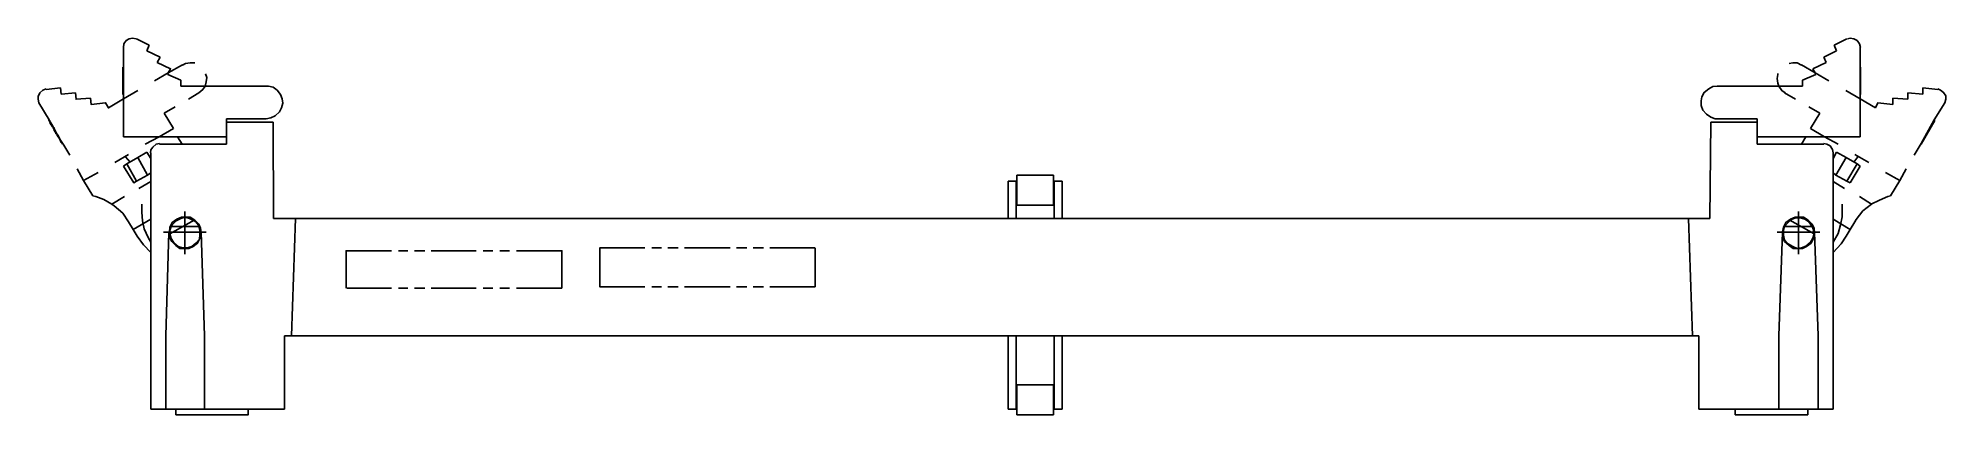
# Model space of a CAD drawing. Extents: x 20 to 125, y 161 to 182.
import ezdxf

# ---------------------------------------------------------------- set-up
doc = ezdxf.new("R2010")
doc.units = 0
doc.layers.add('Layer_1', color=7, linetype='CONTINUOUS')

msp = doc.modelspace()

# ---------------------------------------------------------------- linework, layer by layer
at = {"layer": 'Layer_1', "color": 7}
for points in [[(24.625224, 180.35719), (24.625224, 181.43591)], [(25.324245, 181.91181), (25.133604, 181.94351), (24.942964, 181.91181), (24.784094, 181.81661), (24.657003, 181.62625), (24.625253, 181.43589)], [(26.055029, 181.56281), (25.356016, 181.91181)], [(25.927937, 181.24555), (26.055029, 181.56281)], [(26.658729, 180.89655), (25.927937, 181.24555)], [(118.48395, 180.89655), (119.18297, 181.24555)], [(119.05587, 181.56281), (119.75489, 181.91181)], [(119.05587, 181.56281), (119.18297, 181.24555)], [(120.51746, 181.43591), (120.45386, 181.62627), (120.32677, 181.81663), (120.13613, 181.91183), (119.94549, 181.94353), (119.78662, 181.91183)], [(120.48568, 180.35719), (120.48568, 181.43591)], [(24.593453, 180.35719), (24.625203, 180.35719)], [(24.593453, 180.32546), (24.593453, 180.35716)], [(24.593453, 180.32546), (24.593453, 180.29376)], [(24.593453, 180.32546), (24.625203, 180.32546)], [(24.593453, 180.26201), (24.593453, 180.29371)], [(24.593453, 180.16683), (24.593453, 180.26203)], [(24.593453, 180.26201), (24.625203, 180.26201)], [(24.593453, 180.07165), (24.593453, 180.16685)], [(24.593453, 180.07165), (24.593453, 179.94474)], [(24.625224, 180.29374), (24.593474, 180.29374)], [(24.625224, 180.16683), (24.593474, 180.16683)], [(24.625224, 180.07165), (24.593474, 180.07165)], [(24.625224, 180.32546), (24.625224, 180.35716)], [(24.625224, 180.32546), (24.625224, 180.29376)], [(24.625224, 180.07165), (24.625224, 180.16685), (24.625224, 180.26203), (24.625224, 180.29371)], [(24.625224, 180.07165), (24.625224, 179.94474)], [(26.658729, 180.89655), (26.499859, 180.611)], [(27.103552, 180.03992), (27.230651, 180.26201), (26.499859, 180.611)], [(27.103552, 180.03992), (27.897893, 180.4841)], [(28.565135, 180.57928), (28.533385, 180.57928), (28.310945, 180.57928), (28.056755, 180.54758), (27.897893, 180.45236)], [(117.24479, 180.45238), (117.02238, 180.57928), (116.76819, 180.57928), (116.57755, 180.54758)], [(118.00735, 180.03992), (117.24479, 180.4841)], [(117.88026, 180.26201), (118.61105, 180.611)], [(118.00735, 180.03992), (117.88026, 180.26201)], [(118.61105, 180.611), (118.48395, 180.89655)], [(120.51746, 180.35719), (120.48566, 180.35719)], [(120.48568, 180.35719), (120.48568, 178.8343)], [(120.51746, 178.8343), (120.51746, 180.35719)], [(20.367589, 179.15157), (20.176948, 179.08807), (20.018079, 178.92948), (19.922759, 178.73912), (19.922758, 178.58048), (19.954508, 178.39012)], [(21.161922, 179.21502), (20.367589, 179.11982)], [(21.193693, 178.86603), (21.161943, 179.21502)], [(24.593453, 179.91301), (24.593453, 179.94471)], [(24.593453, 179.91301), (24.593453, 179.88131)], [(24.593453, 179.91301), (24.625203, 179.91301)], [(24.593453, 179.81783), (24.593453, 179.88133)], [(24.593453, 179.81783), (24.625203, 179.81783)], [(24.593453, 179.81783), (24.593453, 179.72263), (24.625203, 179.72265)], [(24.593453, 179.59575), (24.593453, 179.72265)], [(24.593453, 179.53229), (24.593453, 179.59579)], [(24.593453, 179.53229), (24.593453, 179.46879)], [(24.593453, 179.53229), (24.625203, 179.53229)], [(24.593453, 179.43711), (24.593453, 179.46881)], [(24.593453, 179.43711), (24.593453, 179.40541)], [(24.593453, 179.43711), (24.625203, 179.43711)], [(24.593453, 179.40539), (24.593453, 179.31019), (24.593453, 179.18329), (24.625203, 179.18329)], [(24.593453, 179.40539), (24.625203, 179.40539)], [(24.593453, 179.08811), (24.593453, 179.18331)], [(24.593453, 179.02466), (24.593453, 179.08816)], [(24.593453, 179.08811), (24.625203, 179.08811)], [(24.593453, 179.02466), (24.593453, 178.92946)], [(24.625224, 179.94474), (24.593474, 179.94474)], [(24.625224, 179.88129), (24.593474, 179.88129)], [(24.625224, 179.59575), (24.593474, 179.59575)], [(24.625224, 179.46884), (24.593474, 179.46884)], [(24.625224, 179.31021), (24.593474, 179.31021)], [(24.625224, 179.02466), (24.593474, 179.02466)], [(24.625224, 179.88129), (24.625224, 179.91299), (24.625224, 179.94471)], [(24.625224, 179.88129), (24.625224, 179.81779)], [(24.625224, 179.81783), (24.625224, 179.72263)], [(24.625224, 179.40539), (24.625224, 179.43709), (24.625224, 179.46881), (24.625224, 179.53234), (24.625224, 179.59579), (24.625224, 179.72265)], [(24.625224, 179.31021), (24.625224, 179.40541)], [(24.625224, 179.31021), (24.625224, 179.18329)], [(24.625224, 179.02466), (24.625224, 179.08816), (24.625224, 179.18331)], [(24.625224, 178.61221), (25.419565, 179.05639)], [(24.625224, 179.02466), (24.625224, 178.92946)], [(26.340989, 179.59575), (27.103552, 180.03992)], [(27.071781, 179.94474), (27.802572, 179.62747)], [(27.103552, 180.03992), (27.071802, 179.94472)], [(29.137057, 179.31021), (27.802572, 179.31021), (27.802572, 179.62747)], [(28.787546, 178.92948), (29.009958, 179.11984), (29.137057, 179.31021)], [(29.137057, 179.31021), (29.200627, 179.53229), (29.232349, 179.78611), (29.168807, 179.97647)], [(29.137057, 179.31021), (32.505038, 179.31021)], [(32.505038, 177.50177), (32.759228, 177.56527), (33.013411, 177.66047), (33.23583, 177.88256), (33.362921, 178.10464), (33.426491, 178.35846), (33.394741, 178.61228), (33.299421, 178.83436), (33.10878, 179.08818), (32.886369, 179.24681), (32.632179, 179.31031), (32.505088, 179.31031)], [(112.60587, 179.31021), (112.35168, 179.27851), (112.12927, 179.1516), (111.87508, 178.96124), (111.74799, 178.70743), (111.71619, 178.48534), (111.71619, 178.23153), (111.81149, 177.97771), (112.00213, 177.75562), (112.25631, 177.59698), (112.47873, 177.50178), (112.60582, 177.50178)], [(115.97385, 179.31021), (112.60587, 179.31021)], [(115.94208, 180.0082), (115.94208, 179.9447), (115.91028, 179.72265), (115.942, 179.46884), (116.00568, 179.31021)], [(115.97385, 179.31021), (117.30834, 179.31021)], [(116.00562, 179.31021), (116.16449, 179.05639), (116.35513, 178.92948)], [(118.03913, 179.94474), (117.30834, 179.62747)], [(117.30834, 179.31021), (117.30834, 179.62747)], [(118.03913, 179.94474), (118.00733, 180.03994)], [(118.00735, 180.03992), (118.76991, 179.59575)], [(119.69134, 179.05639), (120.48568, 178.61221)], [(123.94899, 179.21502), (124.77509, 179.11982)], [(123.94899, 179.21502), (123.94899, 178.86603)], [(125.15637, 178.39012), (125.21997, 178.58048), (125.21992, 178.77085), (125.09283, 178.96121), (124.93396, 179.08811), (124.77509, 179.15161)], [(20.526451, 177.43831), (19.954529, 178.39012)], [(21.193693, 178.86603), (21.988034, 178.92953)], [(22.814138, 178.64394), (22.019805, 178.58044), (21.988055, 178.92948)], [(24.625224, 178.61221), (23.79912, 178.10458), (23.64025, 178.39012), (22.845917, 178.29492), (22.814167, 178.64394)], [(24.593453, 178.92948), (24.625203, 178.92948)], [(24.593453, 178.92948), (24.593453, 178.89778)], [(24.593453, 178.89775), (24.593453, 178.83425)], [(24.593453, 178.8343), (24.625203, 178.8343)], [(24.625224, 178.89775), (24.593474, 178.89775)], [(24.625224, 178.89775), (24.625224, 178.92945)], [(24.625224, 178.89775), (24.625224, 178.83425)], [(24.625224, 178.8343), (24.625224, 178.61221)], [(24.625224, 178.61221), (24.625224, 176.51824)], [(26.88114, 177.81904), (27.484833, 178.16804)], [(28.215625, 178.58048), (28.787546, 178.92948)], [(116.92706, 178.58048), (116.32336, 178.92948)], [(118.26154, 177.81904), (117.65785, 178.16804)], [(120.48568, 178.61221), (120.48568, 178.8343)], [(120.48568, 178.8343), (120.51748, 178.8343)], [(121.34356, 178.10458), (120.48568, 178.61221)], [(120.48568, 178.61221), (120.48568, 176.51824)], [(121.34356, 178.10458), (121.47066, 178.39012), (122.29676, 178.29492)], [(123.12288, 178.58048), (122.29676, 178.64398)], [(122.29676, 178.64394), (122.29676, 178.29494)], [(123.12288, 178.58048), (123.12288, 178.92948)], [(123.12288, 178.92948), (123.94899, 178.86598)], [(124.58445, 177.43831), (125.15637, 178.39012)], [(20.55823, 177.40659), (20.49466, 177.40659)], [(20.49468, 177.40659), (20.52643, 177.43829)], [(20.49468, 177.40659), (20.52643, 177.37489)], [(20.55823, 177.40659), (20.52648, 177.43829)], [(20.55823, 177.40659), (20.55823, 177.37489), (20.52648, 177.37487)], [(20.55823, 177.34313), (20.52648, 177.37483)], [(20.55823, 177.37487), (20.58998, 177.34317)], [(20.55823, 177.34313), (20.58998, 177.24793)], [(20.55823, 177.34313), (20.58998, 177.34313)], [(20.590001, 177.24795), (20.653571, 177.15275)], [(20.621772, 177.27968), (20.590022, 177.34318)], [(20.621772, 177.27968), (20.590022, 177.24798)], [(20.65355, 177.15277), (20.6853, 177.18447), (20.621751, 177.2797)], [(20.65355, 177.15277), (20.71712, 177.05757), (20.748842, 177.05759), (20.78062, 177.02589), (20.748891, 177.02587)], [(20.74887, 177.05759), (20.6853, 177.1845)], [(20.717092, 177.05759), (20.748842, 177.05759)], [(20.717092, 177.05759), (20.748842, 177.02589)], [(20.780641, 176.93069), (20.748891, 177.02589)], [(20.780641, 177.02587), (20.812391, 176.96237)], [(20.780641, 176.93069), (20.812391, 176.86719), (20.875982, 176.77203)], [(20.812412, 176.96241), (20.780662, 176.93071)], [(20.844191, 176.89896), (20.812441, 176.96246)], [(26.595179, 176.51824), (27.389513, 176.96241)], [(26.88114, 177.81904), (27.389513, 176.96241)], [(30.312671, 177.31141), (30.312671, 177.50177)], [(30.312671, 177.50177), (32.505038, 177.50177)], [(30.312671, 177.31141), (30.312671, 176.51824)], [(30.312671, 176.51824), (30.312671, 177.31141)], [(32.886319, 177.31141), (30.312671, 177.31141)], [(32.91809, 172.01301), (32.88634, 177.31141)], [(112.19281, 172.01301), (112.25641, 177.31141)], [(114.79824, 176.10578), (114.79824, 176.51824), (114.79824, 177.31141), (112.25636, 177.31141)], [(114.79824, 177.50177), (112.60587, 177.50177)], [(114.79824, 177.31141), (114.79824, 177.50177)], [(114.79824, 176.10578), (114.79824, 176.51824), (114.79824, 177.31141)], [(117.75317, 176.96241), (118.26154, 177.81904)], [(117.75317, 176.96241), (118.51573, 176.51824)], [(124.61623, 177.40659), (124.58443, 177.43829), (123.85367, 176.13752)], [(124.61623, 177.40659), (123.85367, 176.10578)], [(20.812412, 176.86723), (20.844162, 176.89893), (20.907761, 176.77205)], [(20.875961, 176.77205), (20.907711, 176.77205)], [(20.907732, 176.67687), (20.875982, 176.77207)], [(20.907732, 176.77205), (20.939482, 176.70855), (20.971261, 176.6769)], [(20.907732, 176.67687), (20.939482, 176.70857)], [(20.907732, 176.67687), (20.939482, 176.67687)], [(20.939511, 176.67687), (20.971261, 176.67687)], [(20.939511, 176.67687), (20.971261, 176.64517)], [(21.034831, 176.51824), (20.971261, 176.58174)], [(20.971282, 176.64514), (20.971282, 176.64514), (20.971282, 176.67684)], [(20.971282, 176.64514), (20.971282, 176.58164)], [(20.971282, 176.64514), (21.003032, 176.61344)], [(21.003053, 176.61342), (20.971303, 176.58172)], [(21.003053, 176.61342), (21.066623, 176.51822)], [(21.034831, 176.51824), (21.066581, 176.51824), (21.098352, 176.42304)], [(21.034831, 176.51824), (21.098401, 176.42304)], [(21.098373, 176.42306), (21.130123, 176.32786)], [(21.098373, 176.42306), (21.161943, 176.32786)], [(21.161922, 176.26442), (21.130172, 176.32792)], [(21.161922, 176.32788), (21.130172, 176.32788)], [(21.161922, 176.32788), (21.193672, 176.26438)], [(21.161922, 176.26442), (21.193672, 176.20092)], [(21.161922, 176.26442), (21.193672, 176.26442)], [(21.257243, 176.10578), (21.257243, 176.13748), (21.193673, 176.20102), (21.257263, 176.20096), (21.193673, 176.26446)], [(21.257243, 176.16924), (21.257243, 176.20094)], [(21.257243, 176.16924), (21.257243, 176.13754)], [(21.257243, 176.16924), (21.288993, 176.13754)], [(21.289014, 176.13752), (21.257264, 176.10582)], [(21.670295, 175.50297), (21.289014, 176.13752)], [(26.595179, 176.51824), (24.625224, 176.51824)], [(25.832617, 176.10578), (26.595179, 176.51824)], [(26.62695, 176.13752), (26.43631, 176.10582), (26.245669, 175.94719), (26.150349, 175.78855), (26.118599, 175.62992)], [(26.595179, 176.51824), (30.312671, 176.51824)], [(26.94469, 176.10578), (26.62695, 176.10578)], [(26.94469, 176.10578), (27.00826, 176.10578)], [(26.94469, 176.10578), (27.00826, 176.10578)], [(27.13533, 176.10578), (27.008232, 176.10578)], [(27.834343, 176.10578), (27.13533, 176.10578), (27.008232, 176.10578)], [(27.13533, 176.10578), (27.834343, 176.10578)], [(27.866114, 176.10578), (27.611932, 176.51824)], [(28.438036, 176.10578), (27.834343, 176.10578)], [(28.438036, 176.10578), (27.834343, 176.10578)], [(28.438036, 176.10578), (30.312671, 176.10578)], [(30.312671, 176.51824), (30.312671, 176.10578)], [(30.312671, 176.10578), (30.312671, 176.51824)], [(118.51573, 176.51824), (114.79824, 176.51824)], [(114.79824, 176.10578), (116.70464, 176.10578)], [(116.70464, 176.10578), (117.30834, 176.10578)], [(117.97558, 176.10578), (117.30834, 176.10578), (116.70464, 176.10578)], [(117.24479, 176.10578), (117.49898, 176.51824)], [(117.30834, 176.10578), (117.97558, 176.10578)], [(117.97558, 176.10578), (118.10267, 176.10578)], [(117.97558, 176.10578), (118.10267, 176.10578)], [(118.10267, 176.10578), (118.16627, 176.10578)], [(118.10267, 176.10578), (118.16627, 176.10578)], [(118.16622, 176.10578), (118.48395, 176.10578)], [(118.99233, 175.62988), (118.96053, 175.82024), (118.83343, 176.0106), (118.64279, 176.1058), (118.48393, 176.1375)], [(119.27829, 176.10578), (118.51573, 176.51824)], [(118.51573, 176.51824), (120.48568, 176.51824)], [(123.85367, 176.13752), (123.47239, 175.50297)], [(123.85367, 176.13752), (123.85367, 176.10582)], [(24.148623, 175.09053), (24.911185, 175.5347)], [(24.815865, 175.02707), (24.625224, 174.90017)], [(25.356016, 174.07526), (25.197146, 173.98006), (24.625224, 174.90017)], [(24.720545, 175.43952), (24.752295, 175.40782)], [(25.006505, 175.12225), (24.752323, 175.40779)], [(25.419565, 175.37607), (24.815865, 175.02707)], [(25.356016, 174.07526), (24.815865, 175.02707)], [(25.927937, 175.66161), (25.419565, 175.37607)], [(25.419565, 175.37607), (25.959708, 174.39253)], [(26.150349, 175.31261), (25.927937, 175.66161)], [(26.150349, 161.5114), (26.150349, 175.62988)], [(119.18297, 175.66161), (118.99233, 175.31261)], [(118.99233, 174.51944), (119.15119, 174.39253), (119.72312, 175.37607), (119.18297, 175.66161)], [(118.99233, 175.62988), (118.99233, 161.5114)], [(120.32682, 175.02707), (119.72312, 175.37607)], [(120.32682, 175.02707), (119.75489, 174.07526)], [(119.94553, 173.98008), (120.48568, 174.90017)], [(120.35859, 175.40779), (120.13617, 175.12225)], [(120.96228, 175.09053), (120.19972, 175.5347)], [(120.32682, 175.02707), (120.48568, 174.90017)], [(120.39036, 175.43952), (120.35856, 175.40782)], [(22.432857, 174.10699), (22.083355, 174.74153)], [(22.432857, 174.10699), (23.227198, 174.55117)], [(22.432857, 174.10699), (22.941237, 173.25036)], [(25.356016, 174.07526), (25.959708, 174.39253)], [(26.150349, 174.04354), (25.483107, 173.66282)], [(26.150349, 174.51944), (25.959708, 174.39253)], [(73.460998, 172.01301), (73.460998, 174.07526)], [(73.905827, 174.07526), (73.460998, 174.07526)], [(73.905827, 174.07526), (73.905827, 172.01301)], [(73.905827, 174.07526), (73.937597, 174.07526)], [(75.9711, 174.39253), (73.9376, 174.39253)], [(73.9376, 174.07526), (73.9376, 174.39253)], [(73.9376, 172.74273), (73.9376, 174.07526)], [(75.9711, 174.39253), (75.9711, 174.07526)], [(75.9711, 174.07526), (75.9711, 172.74273)], [(76.002873, 174.07526), (75.971103, 174.07526)], [(76.002873, 174.07526), (76.002873, 172.01301)], [(76.002873, 174.07526), (76.447701, 174.07526)], [(76.447701, 172.01301), (76.447701, 174.07526)], [(118.99233, 174.04354), (119.62779, 173.66282)], [(119.75489, 174.07526), (119.15119, 174.39253)], [(119.75489, 174.07526), (119.94553, 173.98006)], [(122.67804, 174.10699), (121.88371, 174.55117)], [(123.02755, 174.74153), (122.67804, 174.10699), (122.16967, 173.25036)], [(22.941237, 173.25036), (23.100099, 173.21866)], [(24.911185, 171.82265), (24.593453, 172.29855), (24.116852, 172.71101), (23.989761, 172.80621), (23.54493, 173.06), (23.100099, 173.21864)], [(24.688774, 173.21864), (23.989761, 172.80619)], [(25.641976, 172.80619), (25.641976, 172.36201)], [(73.9376, 172.74273), (75.9711, 172.74273)], [(119.5007, 172.80619), (119.5007, 172.36201)], [(121.12115, 172.80619), (120.64455, 172.42546), (120.26327, 171.94956), (120.19967, 171.82265)], [(120.45391, 173.21864), (121.12115, 172.80619)], [(122.0108, 173.21864), (121.56598, 173.02827), (121.08938, 172.80619)], [(122.0108, 173.21864), (122.16967, 173.25034)], [(24.911185, 171.82265), (25.165375, 171.4102)], [(26.150349, 171.98129), (25.165375, 171.4102), (25.387787, 171.02948)], [(25.641976, 172.36201), (25.673726, 171.8861), (25.769046, 171.44193), (25.991465, 170.96602), (26.150327, 170.71221)], [(28.533356, 171.91783), (27.198872, 171.15638)], [(28.533356, 171.8861), (28.279174, 172.01301), (28.024984, 172.07651), (27.802572, 172.01301), (27.548382, 171.8861), (27.325971, 171.66402), (27.262401, 171.56882)], [(28.533356, 171.8861), (28.279174, 172.01301), (28.024984, 172.07651), (27.802572, 172.01301), (27.548382, 171.8861), (27.325971, 171.66402), (27.262401, 171.56882)], [(28.024984, 170.04595), (28.024984, 172.39373)], [(28.819317, 171.56884), (28.628677, 171.82265), (28.533357, 171.88615)], [(28.819317, 171.56884), (28.628677, 171.82265), (28.533357, 171.88615)], [(32.91809, 172.01301), (34.125483, 172.01301)], [(33.903072, 165.54072), (34.125483, 172.01301)], [(34.125483, 172.01301), (34.729176, 172.01301)], [(34.919817, 172.01301), (34.729176, 172.01301)], [(34.919817, 172.01301), (34.729176, 172.01301)], [(34.919817, 172.01301), (35.301098, 172.01301)], [(35.301098, 172.01301), (35.523517, 172.01301)], [(35.523517, 172.01301), (35.301098, 172.01301)], [(35.904798, 172.01301), (35.523517, 172.01301)], [(35.904798, 172.01301), (36.12721, 172.01301)], [(36.12721, 172.01301), (35.904798, 172.01301)], [(36.12721, 172.01301), (36.508491, 172.01301)], [(36.508491, 172.01301), (36.730902, 172.01301)], [(36.730902, 172.01301), (36.508491, 172.01301)], [(36.730902, 172.01301), (71.268632, 172.01301)], [(71.459272, 172.01301), (71.268632, 172.01301)], [(71.459272, 172.01301), (71.268632, 172.01301)], [(71.459272, 172.01301), (71.872327, 172.01301)], [(72.062967, 172.01301), (71.872327, 172.01301)], [(71.872327, 172.01301), (72.062967, 172.01301)], [(72.476022, 172.01301), (72.062967, 172.01301)], [(72.666663, 172.01301), (72.476022, 172.01301)], [(72.476022, 172.01301), (72.666663, 172.01301)], [(72.666663, 172.01301), (73.079717, 172.01301)], [(73.079717, 172.01301), (73.270358, 172.01301)], [(73.079717, 172.01301), (73.270358, 172.01301)], [(76.860756, 172.01301), (76.638342, 172.01301), (73.270358, 172.01301)], [(76.638342, 172.01301), (76.860756, 172.01301)], [(77.242037, 172.01301), (76.860756, 172.01301)], [(77.242037, 172.01301), (77.464451, 172.01301)], [(77.242037, 172.01301), (77.464451, 172.01301)], [(77.464451, 172.01301), (77.845732, 172.01301)], [(77.845732, 172.01301), (78.068146, 172.01301)], [(77.845732, 172.01301), (78.068146, 172.01301)], [(78.449427, 172.01301), (78.068146, 172.01301)], [(78.449427, 172.01301), (78.671842, 172.01301)], [(78.449427, 172.01301), (78.671842, 172.01301)], [(108.41178, 172.01301), (78.671842, 172.01301)], [(108.60242, 172.01301), (108.41178, 172.01301)], [(108.41178, 172.01301), (108.60242, 172.01301)], [(109.01547, 172.01301), (108.60242, 172.01301)], [(109.01547, 172.01301), (109.20611, 172.01301)], [(109.01547, 172.01301), (109.20611, 172.01301)], [(109.8098, 172.01301), (109.58739, 172.01301), (109.20611, 172.01301)], [(109.58739, 172.01301), (109.8098, 172.01301)], [(109.8098, 172.01301), (110.19108, 172.01301)], [(110.19108, 172.01301), (110.4135, 172.01301)], [(110.19108, 172.01301), (110.4135, 172.01301)], [(111.0172, 172.01301), (110.4135, 172.01301)], [(111.0172, 172.01301), (112.19281, 172.01301)], [(111.23961, 165.54072), (111.0172, 172.01301)], [(116.60932, 171.8861), (116.3869, 171.66402), (116.3233, 171.56882)], [(116.60932, 171.8861), (116.3869, 171.66402), (116.3233, 171.56882)], [(117.94381, 171.15638), (116.60932, 171.91783)], [(117.84849, 171.56884), (117.65785, 171.82265), (117.43543, 171.98129), (117.18125, 172.04479), (116.92706, 172.04479), (116.70464, 171.94959), (116.60934, 171.88609)], [(117.84849, 171.56884), (117.65785, 171.82265), (117.43543, 171.98129), (117.18125, 172.04479), (116.92706, 172.04479), (116.70464, 171.94959), (116.60934, 171.88609)], [(117.08592, 170.04595), (117.08592, 172.39373)], [(118.99233, 170.71221), (119.27829, 171.18811), (119.40538, 171.66402), (119.50068, 172.10819), (119.50068, 172.36201)], [(119.94553, 171.4102), (118.99233, 171.98129)], [(119.94553, 171.4102), (120.19972, 171.82265)], [(25.387787, 171.02948), (25.737297, 170.55357), (26.150349, 170.14113)], [(29.200599, 171.25156), (26.849369, 171.25156)], [(26.976461, 165.54072), (27.13533, 171.25156)], [(27.262422, 171.56884), (27.198852, 171.34674), (27.198852, 171.12466)], [(27.262422, 171.56884), (27.198852, 171.34674), (27.198852, 171.12466)], [(27.198872, 171.15638), (27.262442, 170.90257), (27.421312, 170.64875), (27.643723, 170.45839), (27.897913, 170.39489), (28.152096, 170.39489), (28.406286, 170.45839), (28.628697, 170.64875), (28.819338, 170.87084), (28.851088, 171.12466), (28.851088, 171.37848), (28.787518, 171.56884)], [(27.198872, 171.15638), (27.262442, 170.90257), (27.421312, 170.64875), (27.643723, 170.45839), (27.897913, 170.39489), (28.152096, 170.39489), (28.406286, 170.45839), (28.628697, 170.64875), (28.819338, 170.87084), (28.851088, 171.12466), (28.851088, 171.37848), (28.787518, 171.56884)], [(28.819317, 171.56884), (27.262422, 171.56884)], [(29.105278, 165.54072), (28.914638, 171.25156)], [(115.9103, 171.25156), (118.26154, 171.25156)], [(116.00562, 165.54072), (116.19626, 171.25156)], [(116.32336, 171.56884), (116.25976, 171.34674), (116.25976, 171.09293), (116.32336, 170.83912), (116.514, 170.61703), (116.76819, 170.45839), (117.02238, 170.36319), (117.24479, 170.39489), (117.49898, 170.49009), (117.75317, 170.71218), (117.88026, 170.93427), (117.94386, 171.15636)], [(116.32336, 171.56884), (116.25976, 171.34674), (116.25976, 171.09293), (116.32336, 170.83912), (116.514, 170.61703), (116.76819, 170.45839), (117.02238, 170.36319), (117.24479, 170.39489), (117.49898, 170.49009), (117.75317, 170.71218), (117.88026, 170.93427), (117.94386, 171.15636)], [(117.84849, 171.56884), (116.32336, 171.56884)], [(117.91203, 171.15638), (117.91203, 171.37848), (117.84843, 171.56884)], [(117.91203, 171.15638), (117.91203, 171.37848), (117.84843, 171.56884)], [(117.97558, 171.25156), (118.16622, 165.54072)], [(118.99233, 170.14113), (119.43715, 170.61703), (119.72312, 171.02948)], [(119.94553, 171.4102), (119.72312, 171.02948)], [(36.921543, 168.17405), (36.921543, 170.23631), (39.431649, 170.23631)], [(39.812931, 170.23631), (40.321303, 170.23631)], [(40.702584, 170.23631), (41.274506, 170.23631)], [(41.624016, 170.23631), (44.102344, 170.23631)], [(44.483625, 170.23631), (45.023769, 170.23631)], [(45.40505, 170.23631), (45.945201, 170.23631)], [(46.326482, 170.23631), (48.836581, 170.23631), (48.836581, 168.17405)], [(53.411962, 168.23751), (50.933635, 168.23751), (50.933635, 170.39494), (53.411962, 170.39494)], [(53.793243, 170.39494), (54.333391, 170.39494)], [(54.682899, 170.39494), (55.254821, 170.39494)], [(55.604329, 170.39494), (58.11443, 170.39494)], [(58.463938, 170.39494), (59.035859, 170.39494)], [(59.385367, 170.39494), (59.957289, 170.39494)], [(60.306797, 170.39494), (62.785125, 170.39494)], [(62.816898, 170.39494), (62.816898, 168.23751)], [(39.431649, 168.17405), (36.953322, 168.17405)], [(40.321303, 168.17405), (39.812931, 168.17405)], [(41.274506, 168.17405), (40.702584, 168.17405)], [(44.102344, 168.17405), (41.624016, 168.17405)], [(45.023769, 168.17405), (44.483625, 168.17405)], [(45.945201, 168.17405), (45.40505, 168.17405)], [(48.836581, 168.17405), (46.326482, 168.17405)], [(54.333391, 168.23751), (53.793243, 168.23751)], [(55.254821, 168.23751), (54.682899, 168.23751)], [(58.11443, 168.23751), (55.604329, 168.23751)], [(59.035859, 168.23751), (58.463938, 168.23751)], [(59.957289, 168.23751), (59.385367, 168.23751)], [(62.816898, 168.23751), (60.306797, 168.23751)], [(26.976461, 161.5114), (26.976461, 165.54072)], [(29.105278, 165.54072), (29.105278, 161.5114)], [(33.903072, 165.54072), (33.521791, 165.54072)], [(33.521791, 165.54072), (33.521791, 161.5114)], [(33.903072, 165.54072), (34.538536, 165.54072)], [(34.729176, 165.54072), (34.538536, 165.54072)], [(34.729176, 165.54072), (34.919817, 165.54072)], [(34.919817, 165.54072), (34.729176, 165.54072)], [(34.919817, 165.54072), (35.142236, 165.54072)], [(35.301098, 165.54072), (35.142236, 165.54072)], [(35.301098, 165.54072), (35.523517, 165.54072)], [(35.523517, 165.54072), (35.301098, 165.54072)], [(35.523517, 165.54072), (35.714158, 165.54072)], [(35.714158, 165.54072), (35.904798, 165.54072), (36.12721, 165.54072), (36.31785, 165.54072)], [(36.12721, 165.54072), (35.904798, 165.54072)], [(36.508491, 165.54072), (36.31785, 165.54072)], [(36.730902, 165.54072), (36.508491, 165.54072)], [(36.508491, 165.54072), (36.730902, 165.54072)], [(36.730902, 165.54072), (66.439069, 165.54072)], [(66.883898, 165.54072), (66.470843, 165.54072), (66.439073, 165.54072)], [(67.074538, 165.54072), (66.883898, 165.54072)], [(67.074538, 165.54072), (67.487593, 165.54072), (67.678233, 165.54072), (68.091288, 165.54072)], [(68.218382, 165.54072), (68.091288, 165.54072)], [(68.218382, 165.54072), (71.268632, 165.54072)], [(71.268632, 165.54072), (71.459272, 165.54072)], [(71.459272, 165.54072), (71.268632, 165.54072)], [(71.872327, 165.54072), (71.459272, 165.54072)], [(72.062967, 165.54072), (71.872327, 165.54072)], [(71.872327, 165.54072), (72.062967, 165.54072)], [(72.476022, 165.54072), (72.062967, 165.54072)], [(72.666663, 165.54072), (72.476022, 165.54072)], [(72.666663, 165.54072), (72.476022, 165.54072)], [(72.666663, 165.54072), (72.857303, 165.54072)], [(72.857303, 165.54072), (73.079717, 165.54072)], [(73.079717, 165.54072), (73.270358, 165.54072)], [(76.447701, 165.54072), (73.270358, 165.54072), (73.079717, 165.54072)], [(73.460998, 165.54072), (73.460998, 161.5114)], [(73.905827, 161.5114), (73.905827, 165.54072)], [(76.002873, 165.54072), (76.002873, 161.5114)], [(76.447701, 161.5114), (76.447701, 165.54072)], [(76.638342, 165.54072), (76.447701, 165.54072)], [(76.860756, 165.54072), (76.638342, 165.54072)], [(76.638342, 165.54072), (76.860756, 165.54072), (77.051397, 165.54072)], [(77.242037, 165.54072), (77.051397, 165.54072)], [(77.464451, 165.54072), (77.242037, 165.54072)], [(77.242037, 165.54072), (77.464451, 165.54072)], [(77.655092, 165.54072), (77.464451, 165.54072)], [(77.655092, 165.54072), (77.845732, 165.54072)], [(78.068146, 165.54072), (77.845732, 165.54072)], [(78.258787, 165.54072), (78.068146, 165.54072), (77.845732, 165.54072)], [(78.258787, 165.54072), (78.449427, 165.54072)], [(78.449427, 165.54072), (78.671842, 165.54072)], [(78.449427, 165.54072), (78.671842, 165.54072)], [(108.22114, 165.54072), (78.671842, 165.54072)], [(108.41178, 165.54072), (108.22114, 165.54072)], [(108.60242, 165.54072), (108.41178, 165.54072)], [(108.41178, 165.54072), (108.60242, 165.54072), (108.79306, 165.54072), (109.01547, 165.54072), (109.20611, 165.54072), (109.39675, 165.54072), (109.58739, 165.54072), (109.8098, 165.54072), (110.00044, 165.54072), (110.15931, 165.54072)], [(109.01547, 165.54072), (109.20611, 165.54072)], [(109.58739, 165.54072), (109.8098, 165.54072)], [(110.19108, 165.54072), (110.15938, 165.54072)], [(110.19108, 165.54072), (110.4135, 165.54072)], [(110.19108, 165.54072), (110.19108, 165.54072), (110.4135, 165.54072)], [(111.23961, 165.54072), (110.4135, 165.54072)], [(111.23961, 165.54072), (111.58912, 165.54072)], [(111.58912, 165.54072), (111.58912, 161.5114)], [(116.00562, 161.5114), (116.00562, 165.54072)], [(118.16622, 165.54072), (118.16622, 161.5114)], [(73.9376, 162.84393), (75.9711, 162.84393), (75.9711, 161.19413)], [(73.9376, 161.19413), (73.9376, 162.84393)], [(26.976461, 161.5114), (26.150349, 161.5114)], [(26.976461, 161.5114), (29.105278, 161.5114)], [(27.516611, 161.19413), (31.520064, 161.19413), (31.520064, 161.5114)], [(27.516611, 161.5114), (27.516611, 161.19413)], [(29.105278, 161.5114), (33.521791, 161.5114)], [(73.9376, 161.5114), (73.90583, 161.5114), (73.460998, 161.5114)], [(75.9711, 161.19413), (73.9376, 161.19413)], [(75.9711, 161.5114), (76.00287, 161.5114)], [(76.447701, 161.5114), (76.002873, 161.5114)], [(116.00562, 161.5114), (111.58912, 161.5114)], [(113.59084, 161.19413), (117.5943, 161.19413), (117.5943, 161.5114)], [(113.59084, 161.5114), (113.59084, 161.19413)], [(116.00562, 161.5114), (118.16622, 161.5114)], [(118.16622, 161.5114), (118.99233, 161.5114)]]:
    msp.add_lwpolyline(points, dxfattribs=at)
for points in [[(20.74887, 177.05759)], [(21.098373, 176.42306)], [(28.914638, 171.21984), (28.882888, 171.47366), (28.787568, 171.69574), (28.565156, 171.91783), (28.310966, 172.07647), (28.056776, 172.10817), (27.834365, 172.07647), (27.580175, 171.98127), (27.325992, 171.7909), (27.198894, 171.53709), (27.167144, 171.28328), (27.167144, 171.21978), (27.167101, 170.96602), (27.294192, 170.74394), (27.516611, 170.52185), (27.739023, 170.36321), (27.993213, 170.33151), (28.247395, 170.36321), (28.469815, 170.45841), (28.723997, 170.64877), (28.851096, 170.90259), (28.914666, 171.1564)], [(117.97558, 171.21984), (117.94388, 171.47366), (117.84858, 171.69574), (117.62617, 171.91783), (117.37198, 172.07647), (117.11779, 172.10817), (116.89538, 172.07647), (116.64119, 171.98127), (116.387, 171.7909), (116.25991, 171.53709), (116.19631, 171.28328), (116.19631, 171.21978), (116.22806, 170.96602), (116.32336, 170.74394), (116.57755, 170.52185), (116.79996, 170.36321), (117.05415, 170.33151), (117.30834, 170.36321), (117.53076, 170.45841), (117.78495, 170.64877), (117.91204, 170.90259), (117.97564, 171.1564)]]:
    msp.add_lwpolyline(points, close=True, dxfattribs=at)

doc.saveas('drawing.dxf')
